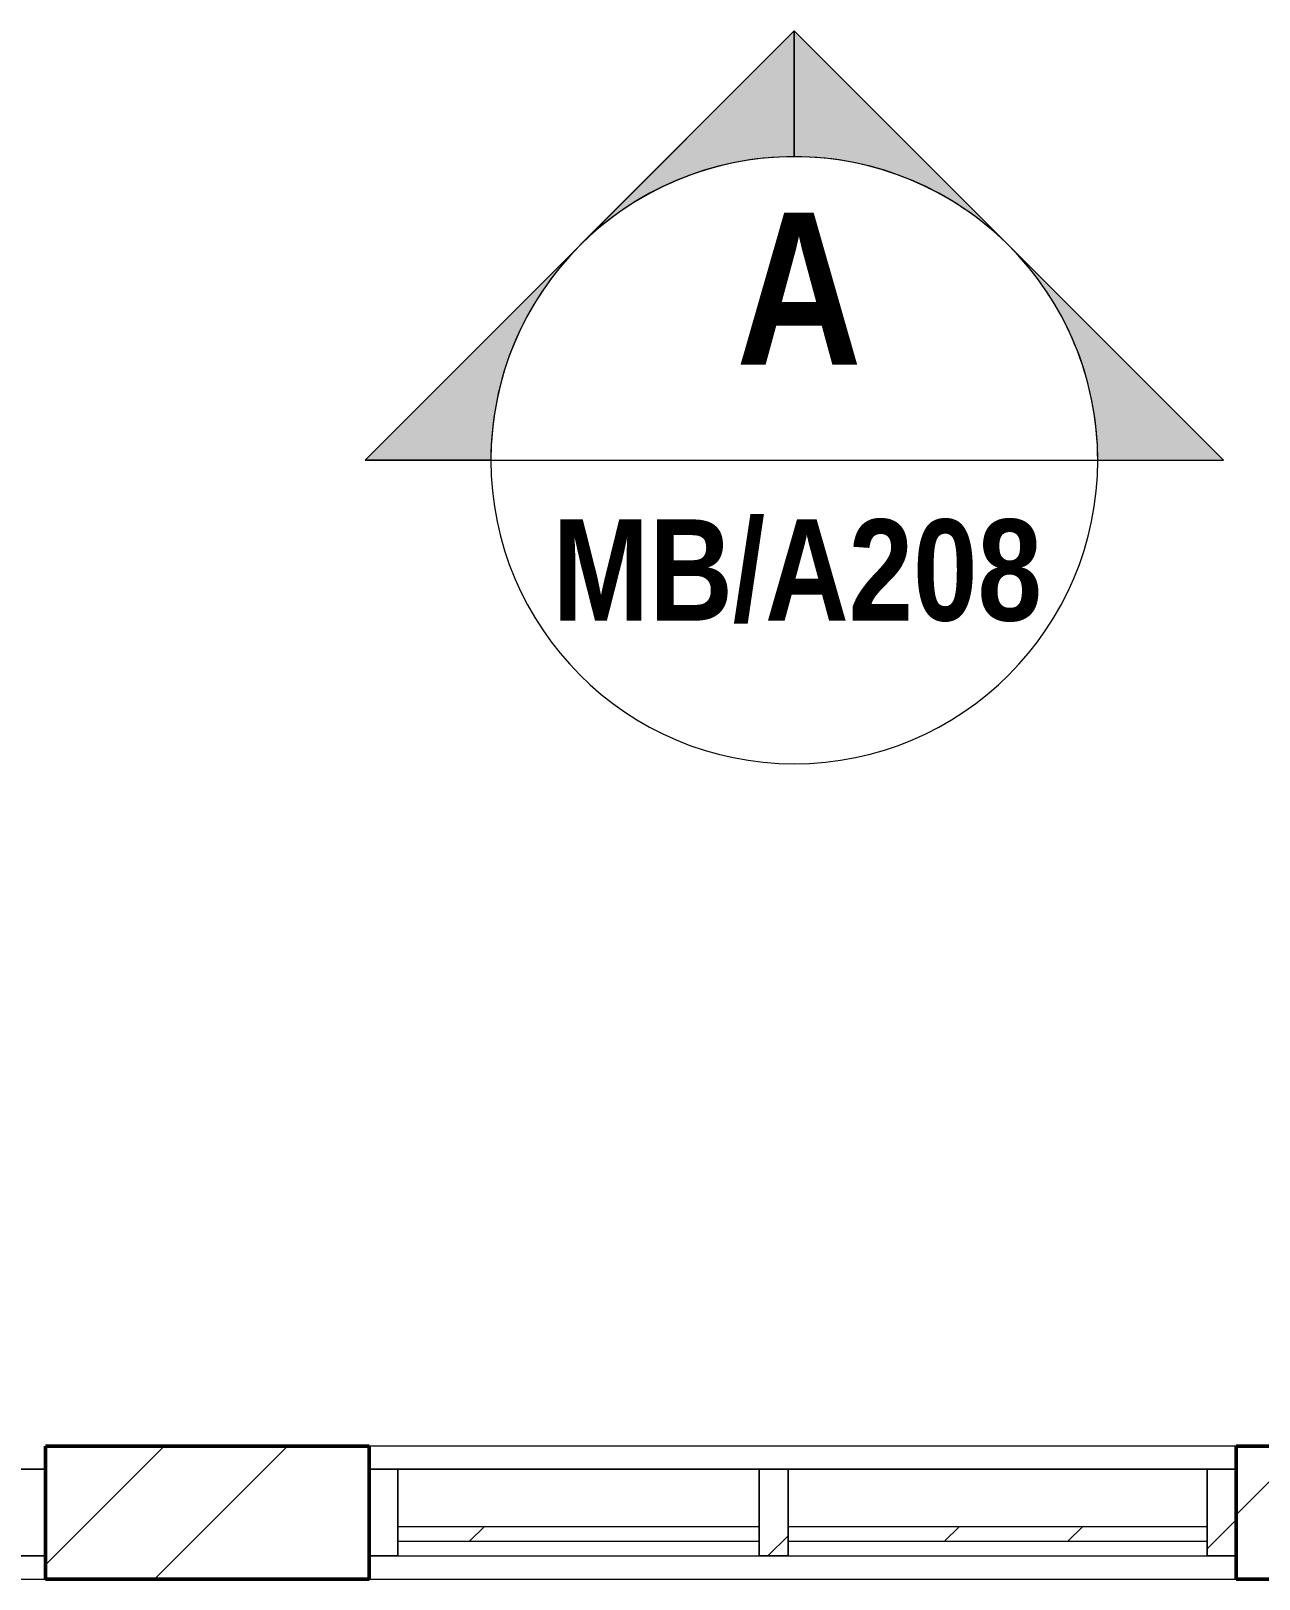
# Model space of a CAD drawing. Header units: inches. Extents: x 22 to 382261, y 22 to 371281.
# Drawn here: x 118434 to 120559, y 249995 to 252673 of the extents above; entities that cross this region are included whole.
import ezdxf

# ---------------------------------------------------------------- set-up
doc = ezdxf.new("R2010")
doc.units = ezdxf.units.IN
doc.header["$MEASUREMENT"] = 0
for name, color, linetype, lineweight in [('A-FLOR', 192, 'Continuous', 9), ('A-GLAZ-CURT', 52, 'Continuous', 9), ('A-GLAZ-CWMG', 51, 'Continuous', 9), ('A-WALL', 113, 'Continuous', 9), ('A-WALL-PATT', 111, 'Continuous', 9), ('G-ANNO-SYMB', 111, 'Continuous', 9)]:
    doc.layers.add(name, color=color, linetype=linetype, lineweight=lineweight)
doc.styles.add('Arial Narrow_B', font='ARIALNB.TTF', dxfattribs={"height": 255})
doc.styles.add('Arial Narrow_B_1', font='ARIALNB.TTF', dxfattribs={"height": 170})

# ---------------------------------------------------------------- blocks, each defined once
blk = doc.blocks.new('System Panel - Glazed-473911-01-Ground floor DIMENSION PLAN')
at = {"layer": 'A-GLAZ-CURT'}
h = blk.add_hatch(dxfattribs=at)
h.set_pattern_fill('FP_2', color=256, style=0, pattern_type=2)
h.set_pattern_definition([(225, (-13831.3, 2213.2), (440.033, -440.033), []), (225, (-13831.3, 1546.44), (440.033, -440.033), [])])
h.paths.add_polyline_path([(-358.2, 49.5), (-362.5, 49.5), (-362.5, 24.5), (362.5, 24.5), (362.5, 49.5)])
for p, q in [((362.5, 49.5), (-362.5, 49.5)), ((-362.5, 49.5), (-362.5, 24.5)), ((-362.5, 24.5), (-362.5, 49.5)), ((362.5, 49.5), (-362.5, 49.5)), ((362.5, 24.5), (362.5, 49.5)), ((362.5, 49.5), (362.5, 24.5)), ((-362.5, 24.5), (362.5, 24.5)), ((-362.5, 24.5), (362.5, 24.5))]:
    blk.add_line(p, q, dxfattribs=at)
blk = doc.blocks.new('System Panel - Glazed-689527-01-Ground floor DIMENSION PLAN')
at = {"layer": 'A-GLAZ-CURT'}
h = blk.add_hatch(dxfattribs=at)
h.set_pattern_fill('FP_5', color=256, style=0, pattern_type=2)
h.set_pattern_definition([(225, (-14556.3, 2213.2), (440.033, -440.033), []), (225, (-14556.3, 1546.44), (440.033, -440.033), [])])
h.paths.add_polyline_path([(312.5, 49.5), (-312.5, 49.5), (-312.5, 24.5), (312.5, 24.5)])
for p, q in [((312.5, 49.5), (-312.5, 49.5)), ((-312.5, 49.5), (-312.5, 24.5)), ((-312.5, 24.5), (-312.5, 49.5)), ((312.5, 49.5), (-312.5, 49.5)), ((312.5, 24.5), (312.5, 49.5)), ((312.5, 49.5), (312.5, 24.5)), ((-312.5, 24.5), (312.5, 24.5)), ((-312.5, 24.5), (312.5, 24.5))]:
    blk.add_line(p, q, dxfattribs=at)
blk = doc.blocks.new('Rectangular Mullion - 50 x 150mm-450140-01-Ground floor DIMENSION PLAN')
at = {"layer": 'A-GLAZ-CWMG', "lineweight": 18}
for p, q in [((0, 75), (-50, 75)), ((-50, 75), (-50, -75)), ((0, -75), (0, 75)), ((-50, -75), (0, -75))]:
    blk.add_line(p, q, dxfattribs=at)
at = {"layer": 'A-GLAZ-CWMG'}
for p, q in [((-50, -24), (-50, 75)), ((-50, 75), (0, 75)), ((0, 75), (0, -75)), ((-50, -62.6), (-50, -24)), ((-50, -75), (-50, -62.6)), ((0, -75), (-50, -75))]:
    blk.add_line(p, q, dxfattribs=at)
blk = doc.blocks.new('Rectangular Mullion - 50 x 150mm-473917-01-Ground floor DIMENSION PLAN')
at = {"layer": 'A-GLAZ-CWMG'}
h = blk.add_hatch(dxfattribs=at)
h.set_pattern_fill('FP_6', color=256, style=0, pattern_type=2)
h.set_pattern_definition([(45, (13418.8, -2213.2), (-440.033, 440.033), []), (45, (13418.8, -1546.44), (-440.033, 440.033), [])])
h.paths.add_polyline_path([(-50, -75), (0, -75), (0, 75), (-50, 75), (-50, 39.3)])
at = {"layer": 'A-GLAZ-CWMG', "lineweight": 18}
for p, q in [((0, 75), (-50, 75)), ((-50, 75), (-50, -75)), ((0, -75), (0, 75)), ((-50, -75), (0, -75))]:
    blk.add_line(p, q, dxfattribs=at)
at = {"layer": 'A-GLAZ-CWMG'}
for p, q in [((-50, -24.5), (-50, 75)), ((-50, 75), (0, 75)), ((0, 75), (0, -75)), ((-50, -49.5), (-50, -24.5)), ((-50, -75), (-50, -49.5)), ((0, -75), (-50, -75))]:
    blk.add_line(p, q, dxfattribs=at)
blk = doc.blocks.new('Rectangular Mullion - 50 x 150mm-473918-01-Ground floor DIMENSION PLAN')
at = {"layer": 'A-GLAZ-CWMG', "lineweight": 18}
for p, q in [((-50, 75), (0, 75)), ((-50, -75), (-50, 75)), ((0, 75), (0, -75)), ((0, -75), (-50, -75))]:
    blk.add_line(p, q, dxfattribs=at)
at = {"layer": 'A-GLAZ-CWMG'}
for p, q in [((0, 75), (-50, 75)), ((-50, 75), (-50, -24.5)), ((0, -75), (0, 75)), ((-50, -24.5), (-50, -49.5)), ((-50, -49.5), (-50, -75)), ((-50, -75), (0, -75))]:
    blk.add_line(p, q, dxfattribs=at)
blk = doc.blocks.new('Rectangular Mullion - 50 x 150mm-473101-01-Ground floor DIMENSION PLAN')
at = {"layer": 'A-GLAZ-CWMG'}
for p, q in [((-14193.8, 2288.2), (-14193.8, 2188.7)), ((-14193.8, 2188.7), (-14193.8, 2288.2)), ((-13468.8, 2288.2), (-14193.8, 2288.2)), ((-14193.8, 2288.2), (-13468.8, 2288.2)), ((-13468.8, 2288.2), (-13468.8, 2188.7)), ((-13468.8, 2188.7), (-13468.8, 2288.2)), ((-14193.8, 2188.7), (-14193.8, 2163.7)), ((-14193.8, 2163.7), (-14193.8, 2188.7)), ((-13468.8, 2188.7), (-13468.8, 2163.7)), ((-13468.8, 2163.7), (-13468.8, 2188.7)), ((-14193.8, 2163.7), (-14193.8, 2138.2)), ((-14193.8, 2138.2), (-14193.8, 2163.7)), ((-13468.8, 2163.7), (-13468.8, 2138.2)), ((-13468.8, 2138.2), (-13468.8, 2163.7)), ((-14193.8, 2138.2), (-13468.8, 2138.2)), ((-14193.8, 2138.2), (-13468.8, 2138.2))]:
    blk.add_line(p, q, dxfattribs=at)
blk = doc.blocks.new('Rectangular Mullion - 50 x 150mm-473909-01-Ground floor DIMENSION PLAN')
at = {"layer": 'A-GLAZ-CWMG'}
h = blk.add_hatch(dxfattribs=at)
h.set_pattern_fill('FP_7', color=256, style=0, pattern_type=2)
h.set_pattern_definition([(135, (-14218.8, -2213.2), (-440.033, -440.033), []), (135, (-14218.8, -1546.44), (-440.033, -440.033), [])])
h.paths.add_polyline_path([(25, -75), (-25, -75), (-25, 75), (25, 75), (25, 39.3)])
at = {"layer": 'A-GLAZ-CWMG', "lineweight": 18}
for p, q in [((-25, 75), (25, 75)), ((-25, -75), (-25, 75)), ((25, 75), (25, -75)), ((25, -75), (-25, -75))]:
    blk.add_line(p, q, dxfattribs=at)
at = {"layer": 'A-GLAZ-CWMG'}
for p, q in [((25, 75), (-25, 75)), ((-25, 75), (-25, -24.5)), ((25, -24.5), (25, 75)), ((-25, -24.5), (-25, -49.5)), ((25, -49.5), (25, -24.5)), ((-25, -49.5), (-25, -75)), ((25, -75), (25, -49.5)), ((-25, -75), (25, -75))]:
    blk.add_line(p, q, dxfattribs=at)
blk = doc.blocks.new('Rectangular Mullion - 50 x 150mm-689526-01-Ground floor DIMENSION PLAN')
at = {"layer": 'A-GLAZ-CWMG'}
for p, q in [((-14868.8, 2288.2), (-14868.8, 2188.7)), ((-14868.8, 2188.7), (-14868.8, 2288.2)), ((-14243.8, 2288.2), (-14868.8, 2288.2)), ((-14868.8, 2288.2), (-14243.8, 2288.2)), ((-14243.8, 2288.2), (-14243.8, 2188.7)), ((-14243.8, 2188.7), (-14243.8, 2288.2)), ((-14868.8, 2188.7), (-14868.8, 2163.7)), ((-14868.8, 2163.7), (-14868.8, 2188.7)), ((-14243.8, 2188.7), (-14243.8, 2163.7)), ((-14243.8, 2163.7), (-14243.8, 2188.7)), ((-14868.8, 2163.7), (-14868.8, 2138.2)), ((-14868.8, 2138.2), (-14868.8, 2163.7)), ((-14243.8, 2163.7), (-14243.8, 2138.2)), ((-14243.8, 2138.2), (-14243.8, 2163.7)), ((-14868.8, 2138.2), (-14243.8, 2138.2)), ((-14868.8, 2138.2), (-14243.8, 2138.2))]:
    blk.add_line(p, q, dxfattribs=at)
blk = doc.blocks.new('Section - M_Section Head - Filled 2-912447-01-Ground floor DIMENSION PLAN')
at = {"layer": 'G-ANNO-SYMB'}
h = blk.add_hatch(color=256, dxfattribs=at)
edge = h.paths.add_edge_path()
edge.add_line((-6, 4.243), (-6, 3))
edge.add_arc((-6, 0), 3, 90, 135)
edge.add_line((-8.121, 2.121), (-6, 4.243))
h = blk.add_hatch(color=256, dxfattribs=at)
edge = h.paths.add_edge_path()
edge.add_line((-6, 4.243), (-3.879, 2.121))
edge.add_arc((-6, 0), 3, 45, 90)
edge.add_line((-6, 3), (-6, 4.243))
h = blk.add_hatch(color=256, dxfattribs=at)
edge = h.paths.add_edge_path()
edge.add_line((-10.243, 0), (-8.121, 2.121))
edge.add_arc((-6, 0), 3, 135, 180)
edge.add_line((-9, 0), (-10.243, 0))
h = blk.add_hatch(color=256, dxfattribs=at)
edge = h.paths.add_edge_path()
edge.add_line((-1.757, 0), (-3, 0))
edge.add_arc((-6, 0), 3, 360, 405)
edge.add_line((-3.879, 2.121), (-1.757, 0))
for p, q in [((-6, 4.243), (-10.243, 0)), ((-6, 4.243), (-8.121, 2.121)), ((-6, 3), (-6, 4.243)), ((-6, 4.243), (-6, 3)), ((-3.879, 2.121), (-6, 4.243)), ((-6, 4.243), (-1.757, 0)), ((-8.121, 2.121), (-10.243, 0)), ((-1.757, 0), (-3.879, 2.121)), ((-10.243, 0), (-9, 0)), ((-3, 0), (-1.757, 0)), ((-9, 0), (-10.243, 0)), ((-3, 0), (-1.757, 0))]:
    blk.add_line(p, q, dxfattribs=at)
for start, end in [(360, 180), (90, 135), (45, 90), (135, 180), (360, 45), (180, 360)]:
    blk.add_arc((-6, 0), 3, start, end, dxfattribs=at)

msp = doc.modelspace()

# ---------------------------------------------------------------- hatches: boundary and pattern name
at = {"layer": 'A-WALL-PATT'}
h = msp.add_hatch(dxfattribs=at)
h.set_pattern_fill('FP_1', color=256, style=0, pattern_type=2)
h.set_pattern_definition([(45, (133937.6, 247897.3), (-440.033, 440.033), []), (45, (133937.6, 248564), (-440.033, 440.033), [])])
h.paths.add_polyline_path([(118617, 249995.5), (119018.8, 249995.5), (119018.8, 250225.5), (118458.8, 250225.5), (118458.8, 249995.5)])
h.paths.add_polyline_path([(114378.8, 249995.5), (114763.8, 249995.5), (114763.8, 250225.5), (114378.8, 250225.5)])
h.paths.add_polyline_path([(116263.8, 249995.5), (116658.8, 249995.5), (116658.8, 250225.5), (116263.8, 250225.5), (116263.8, 250149.8)])
h.paths.add_polyline_path([(120518.8, 249995.5), (120968.8, 249995.5), (120968.8, 250225.5), (120518.8, 250225.5), (120518.8, 250149.8)])

# ---------------------------------------------------------------- linework, layer by layer
at = {"layer": 'A-FLOR'}
msp.add_line((117625.9, 249995.5), (120518.8, 249995.5), dxfattribs=at)
at = {"layer": 'A-WALL', "lineweight": 50}
for p, q in [((119018.8, 250225.5), (118458.8, 250225.5)), ((118458.8, 250225.5), (118458.8, 249995.5)), ((119018.8, 249995.5), (119018.8, 250225.5)), ((120738.8, 250225.5), (120518.8, 250225.5)), ((120518.8, 250225.5), (120518.8, 249995.5)), ((118458.8, 249995.5), (119018.8, 249995.5)), ((120518.8, 249995.5), (120968.8, 249995.5))]:
    msp.add_line(p, q, dxfattribs=at)
at = {"layer": 'A-WALL'}
msp.add_line((120518.8, 250225.5), (119018.8, 250225.5), dxfattribs=at)
at = {"layer": 'G-ANNO-SYMB'}
msp.add_line((119229.5, 251930.5), (120279.5, 251930.5), dxfattribs=at)

# ---------------------------------------------------------------- block references
at = {"layer": 'A-GLAZ-CURT', "rotation": 180}
for name, p in [('System Panel - Glazed-689527-01-Ground floor DIMENSION PLAN', (119381.3, 250110.5)), ('System Panel - Glazed-473911-01-Ground floor DIMENSION PLAN', (120106.3, 250110.5))]:
    msp.add_blockref(name, p, dxfattribs=at)
at = {"layer": 'A-GLAZ-CWMG'}
for name, p in [('Rectangular Mullion - 50 x 150mm-450140-01-Ground floor DIMENSION PLAN', (118458.8, 250110.5)), ('Rectangular Mullion - 50 x 150mm-689526-01-Ground floor DIMENSION PLAN', (133937.6, 247897.3)), ('Rectangular Mullion - 50 x 150mm-473101-01-Ground floor DIMENSION PLAN', (133937.6, 247897.3)), ('Rectangular Mullion - 50 x 150mm-473917-01-Ground floor DIMENSION PLAN', (120518.8, 250110.5))]:
    msp.add_blockref(name, p, dxfattribs=at)
at = {"layer": 'A-GLAZ-CWMG', "extrusion": (0, 0, -1)}
for name, p in [('Rectangular Mullion - 50 x 150mm-473918-01-Ground floor DIMENSION PLAN', (-119018.8, 250110.5)), ('Rectangular Mullion - 50 x 150mm-473909-01-Ground floor DIMENSION PLAN', (-119718.8, 250110.5))]:
    msp.add_blockref(name, p, dxfattribs=at)
at = {"layer": 'G-ANNO-SYMB', "xscale": 174.9999999999999, "yscale": 174.9999999999999, "zscale": 174.9999999999999}
msp.add_blockref('Section - M_Section Head - Filled 2-912447-01-Ground floor DIMENSION PLAN', (120804.5, 251930.5), dxfattribs=at)

# ---------------------------------------------------------------- texts
at = {"layer": 'G-ANNO-SYMB', "attachment_point": 1}
for s, insert, char_height, width, style in [('\\fArial Narrow|b1|i0|c0|p34|;A', (119654.1, 252358.5), 262.5, 266.561, 'Arial Narrow_B'), ('MB/A208', (119336.5, 251828.1), 175, 1038.185, 'Arial Narrow_B_1')]:
    msp.add_mtext(s, dxfattribs=dict(at, insert=insert, char_height=char_height, width=width, style=style))

doc.saveas('drawing.dxf')
